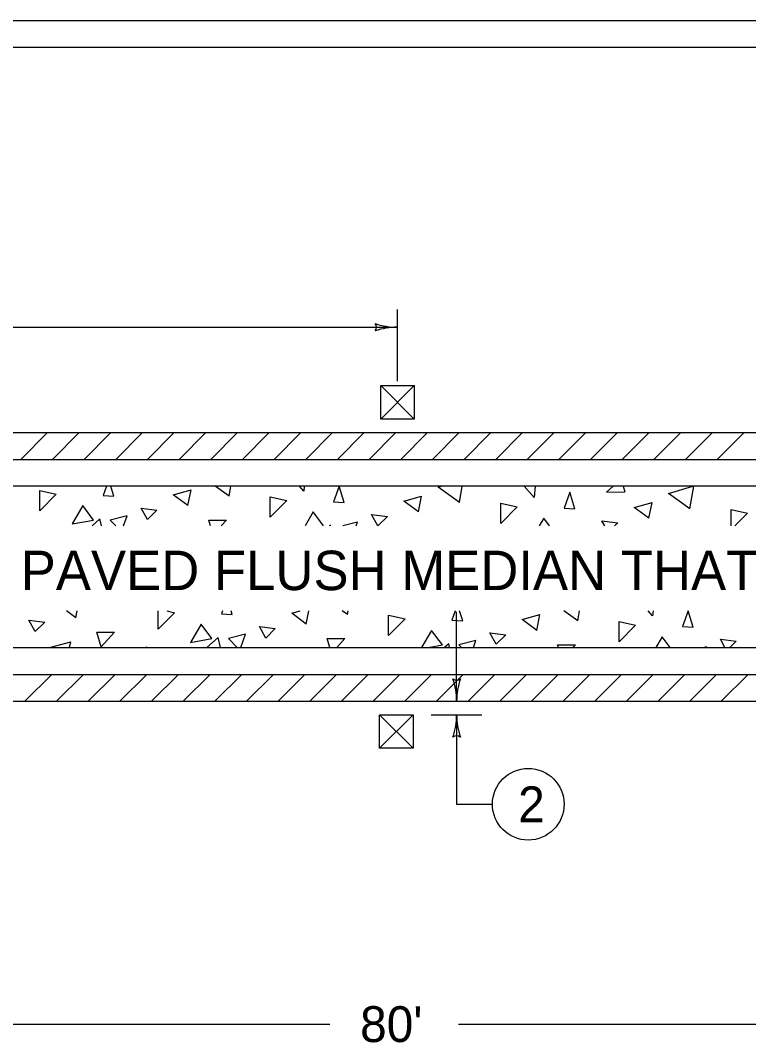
# Model space of a CAD drawing. Extents: x 1007 to 1035.5, y 1000.5 to 1021.5.
# Drawn here: x 1014.11 to 1018.18, y 1006.49 to 1012.19 of the extents above; entities that cross this region are included whole.
import ezdxf

# ---------------------------------------------------------------- set-up
doc = ezdxf.new("R2010")
doc.units = 0
doc.layers.add('Level 1', color=7, linetype='Continuous')

msp = doc.modelspace()

# ---------------------------------------------------------------- linework, layer by layer
at = {"layer": 'Level 1'}
for p, q in [((1016.218, 1010.1809), (1016.218, 1010.5809)), ((1014.032, 1010.4809), (1016.218, 1010.4809)), ((1016.1243, 1009.9684), (1016.1243, 1010.1559)), ((1016.1243, 1010.1559), (1016.3118, 1010.1559)), ((1016.1243, 1010.1559), (1016.3118, 1009.9684)), ((1016.3118, 1010.1559), (1016.1243, 1009.9684)), ((1016.3118, 1010.1559), (1016.3118, 1009.9684)), ((1016.3118, 1009.9684), (1016.1243, 1009.9684)), ((1014.1146, 1009.7434), (1014.2646, 1009.8934)), ((1014.2913, 1009.7434), (1014.4413, 1009.8934)), ((1014.4682, 1009.7434), (1014.6182, 1009.8934)), ((1014.6449, 1009.7434), (1014.7949, 1009.8934)), ((1014.8217, 1009.7434), (1014.9717, 1009.8934)), ((1014.9985, 1009.7434), (1015.1485, 1009.8934)), ((1015.1753, 1009.7434), (1015.3253, 1009.8934)), ((1015.352, 1009.7434), (1015.502, 1009.8934)), ((1015.5288, 1009.7434), (1015.6788, 1009.8934)), ((1015.7056, 1009.7434), (1015.8556, 1009.8934)), ((1015.8823, 1009.7434), (1016.0323, 1009.8934)), ((1016.0592, 1009.7434), (1016.2092, 1009.8934)), ((1016.2359, 1009.7434), (1016.3859, 1009.8934)), ((1016.4127, 1009.7434), (1016.5627, 1009.8934)), ((1016.5894, 1009.7434), (1016.7394, 1009.8934)), ((1016.7663, 1009.7434), (1016.9163, 1009.8934)), ((1016.943, 1009.7434), (1017.093, 1009.8934)), ((1017.1198, 1009.7434), (1017.2698, 1009.8934)), ((1017.2966, 1009.7434), (1017.4466, 1009.8934)), ((1017.4733, 1009.7434), (1017.6233, 1009.8934)), ((1017.6501, 1009.7434), (1017.8001, 1009.8934)), ((1017.8269, 1009.7434), (1017.9769, 1009.8934)), ((1018.0037, 1009.7434), (1018.1537, 1009.8934)), ((1034.7122, 1009.5934), (1007.7122, 1009.5934)), ((1014.5925, 1009.5934), (1014.5739, 1009.5419)), ((1014.634, 1009.5384), (1014.6171, 1009.5934)), ((1015.0477, 1009.4853), (1015.0653, 1009.5738)), ((1015.2775, 1009.5384), (1015.2867, 1009.5934)), ((1015.6947, 1009.5667), (1015.6701, 1009.5934)), ((1015.6966, 1009.5934), (1015.6947, 1009.5667)), ((1015.8921, 1009.5934), (1015.8608, 1009.5066)), ((1015.9209, 1009.503), (1015.8932, 1009.5934)), ((1016.5644, 1009.503), (1016.5795, 1009.5934)), ((1016.9816, 1009.5313), (1016.9245, 1009.5934)), ((1016.986, 1009.5934), (1016.9816, 1009.5313)), ((1017.3847, 1009.5596), (1017.4218, 1009.5934)), ((1017.4781, 1009.5934), (1017.4872, 1009.5632)), ((1017.8513, 1009.4677), (1017.8723, 1009.5934)), ((1014.2203, 1009.4571), (1014.3123, 1009.549)), ((1014.5739, 1009.5419), (1014.634, 1009.5384)), ((1016.3346, 1009.45), (1016.3523, 1009.5384)), ((1017.1796, 1009.5596), (1017.1478, 1009.4713)), ((1017.2079, 1009.4677), (1017.1796, 1009.5596)), ((1017.3847, 1009.5596), (1017.4872, 1009.5632)), ((1014.4608, 1009.4853), (1014.4007, 1009.3828)), ((1014.5209, 1009.4041), (1014.4608, 1009.4853)), ((1014.8214, 1009.4076), (1014.8744, 1009.4606)), ((1015.5073, 1009.4218), (1015.5993, 1009.5137)), ((1015.8608, 1009.5066), (1015.9209, 1009.503)), ((1016.7943, 1009.3863), (1016.8862, 1009.4783)), ((1017.1478, 1009.4713), (1017.2079, 1009.4677)), ((1017.6216, 1009.4147), (1017.6393, 1009.503)), ((1014.4007, 1009.3828), (1014.5209, 1009.4041)), ((1014.5563, 1009.4111), (1014.5123, 1009.372)), ((1014.5653, 1009.372), (1014.5563, 1009.4111)), ((1014.7083, 1009.4288), (1014.6128, 1009.4041)), ((1014.6128, 1009.4041), (1014.6448, 1009.372)), ((1014.6878, 1009.372), (1014.7083, 1009.4288)), ((1015.2341, 1009.372), (1015.2633, 1009.4041)), ((1015.7478, 1009.45), (1015.702, 1009.372)), ((1015.8053, 1009.372), (1015.7478, 1009.45)), ((1016.1083, 1009.3723), (1016.1613, 1009.4253)), ((1017.0347, 1009.4147), (1017.0097, 1009.372)), ((1017.0662, 1009.372), (1017.0347, 1009.4147)), ((1018.1022, 1009.372), (1018.1731, 1009.4429)), ((1015.8432, 1009.3758), (1015.8389, 1009.372)), ((1015.844, 1009.372), (1015.8432, 1009.3758)), ((1015.9952, 1009.3934), (1015.9126, 1009.372)), ((1015.9875, 1009.372), (1015.9952, 1009.3934)), ((1017.4304, 1009.372), (1017.4483, 1009.3899)), ((1014.4219, 1008.8596), (1014.4295, 1008.8977)), ((1015.2412, 1008.8977), (1015.2351, 1008.8808)), ((1015.2952, 1008.8773), (1015.2889, 1008.8977)), ((1015.7088, 1008.8243), (1015.7235, 1008.8977)), ((1015.9387, 1008.8773), (1015.9421, 1008.8977)), ((1016.5408, 1008.8977), (1016.522, 1008.8454)), ((1016.5483, 1008.3934), (1016.5483, 1008.8934)), ((1016.5821, 1008.8419), (1016.5649, 1008.8977)), ((1017.2256, 1008.8419), (1017.2348, 1008.8977)), ((1017.6428, 1008.8702), (1017.6174, 1008.8977)), ((1017.6448, 1008.8977), (1017.6428, 1008.8702)), ((1017.8404, 1008.8977), (1017.8089, 1008.8101)), ((1017.869, 1008.8065), (1017.841, 1008.8977)), ((1014.1956, 1008.7818), (1014.2487, 1008.8348)), ((1014.8815, 1008.7959), (1014.9734, 1008.8878)), ((1015.2351, 1008.8808), (1015.2952, 1008.8773)), ((1016.1684, 1008.7606), (1016.2603, 1008.8525)), ((1016.522, 1008.8454), (1016.5821, 1008.8419)), ((1016.9958, 1008.7888), (1017.0134, 1008.8773)), ((1014.5633, 1008.6969), (1014.6376, 1008.7783)), ((1015.1219, 1008.8243), (1015.0618, 1008.7217)), ((1015.182, 1008.7429), (1015.1219, 1008.8243)), ((1015.4826, 1008.7464), (1015.5356, 1008.7995)), ((1016.4088, 1008.7888), (1016.3529, 1008.6934)), ((1016.469, 1008.7076), (1016.4088, 1008.7888)), ((1017.4554, 1008.7253), (1017.5473, 1008.8172)), ((1017.8089, 1008.8101), (1017.869, 1008.8065)), ((1014.3873, 1008.6934), (1014.3936, 1008.7253)), ((1015.0618, 1008.7217), (1015.182, 1008.7429)), ((1015.2174, 1008.75), (1015.1538, 1008.6934)), ((1015.2304, 1008.6934), (1015.2174, 1008.75)), ((1015.3694, 1008.7677), (1015.2739, 1008.7429)), ((1015.2739, 1008.7429), (1015.3234, 1008.6934)), ((1015.3427, 1008.6934), (1015.3694, 1008.7677)), ((1015.8793, 1008.6934), (1015.9245, 1008.7429)), ((1016.6563, 1008.7323), (1016.5609, 1008.7076)), ((1016.6423, 1008.6934), (1016.6563, 1008.7323)), ((1016.7695, 1008.7111), (1016.8225, 1008.7641)), ((1017.6958, 1008.7535), (1017.6606, 1008.6934)), ((1017.7403, 1008.6934), (1017.6958, 1008.7535)), ((1018.0741, 1008.6934), (1018.1094, 1008.7288)), ((1007.7122, 1008.6934), (1034.7122, 1008.6934)), ((1014.8181, 1008.6934), (1014.8178, 1008.6969)), ((1016.3888, 1008.6934), (1016.469, 1008.7076)), ((1016.5043, 1008.7146), (1016.4805, 1008.6934)), ((1016.5092, 1008.6934), (1016.5043, 1008.7146)), ((1016.5609, 1008.7076), (1016.5751, 1008.6934)), ((1017.1985, 1008.6934), (1017.2114, 1008.7076)), ((1017.9433, 1008.6969), (1017.9298, 1008.6934)), ((1017.942, 1008.6934), (1017.9433, 1008.6969)), ((1014.1373, 1008.3934), (1014.2873, 1008.5434)), ((1014.3141, 1008.3934), (1014.4641, 1008.5434)), ((1014.4908, 1008.3934), (1014.6408, 1008.5434)), ((1014.6676, 1008.3934), (1014.8176, 1008.5434)), ((1014.8444, 1008.3934), (1014.9944, 1008.5434)), ((1015.0212, 1008.3934), (1015.1712, 1008.5434)), ((1015.1979, 1008.3934), (1015.3479, 1008.5434)), ((1015.3748, 1008.3934), (1015.5248, 1008.5434)), ((1015.5515, 1008.3934), (1015.7015, 1008.5434)), ((1015.7283, 1008.3934), (1015.8783, 1008.5434)), ((1015.9051, 1008.3934), (1016.0551, 1008.5434)), ((1016.0818, 1008.3934), (1016.2318, 1008.5434)), ((1016.2586, 1008.3934), (1016.4086, 1008.5434)), ((1016.4354, 1008.3934), (1016.5854, 1008.5434)), ((1016.6122, 1008.3934), (1016.7622, 1008.5434)), ((1016.7889, 1008.3934), (1016.9389, 1008.5434)), ((1016.9658, 1008.3934), (1017.1158, 1008.5434)), ((1017.1425, 1008.3934), (1017.2925, 1008.5434)), ((1017.3193, 1008.3934), (1017.4693, 1008.5434)), ((1017.496, 1008.3934), (1017.646, 1008.5434)), ((1017.6728, 1008.3934), (1017.8228, 1008.5434)), ((1017.8496, 1008.3934), (1017.9996, 1008.5434)), ((1018.0263, 1008.3934), (1018.1763, 1008.5434)), ((1016.1184, 1008.1309), (1016.1184, 1008.3184)), ((1016.1184, 1008.3184), (1016.3059, 1008.3184)), ((1016.1184, 1008.3184), (1016.3059, 1008.1309)), ((1016.3059, 1008.3184), (1016.1184, 1008.1309)), ((1016.3059, 1008.3184), (1016.3059, 1008.1309)), ((1016.4059, 1008.3184), (1016.6887, 1008.3184)), ((1016.5483, 1008.3184), (1016.5483, 1007.8184)), ((1016.3059, 1008.1309), (1016.1184, 1008.1309)), ((1016.5483, 1007.8184), (1016.7483, 1007.8184))]:
    msp.add_line(p, q, dxfattribs=at)
for points in [[(1007.7122, 1012.1934), (1034.7122, 1012.1934)], [(1007.7122, 1012.0434), (1034.7122, 1012.0434)], [(1007.7122, 1009.8934), (1034.7122, 1009.8934)], [(1007.7122, 1009.7434), (1034.7122, 1009.7434)], [(1015.0477, 1009.4853), (1014.9663, 1009.5455), (1015.0653, 1009.5738)], [(1015.2775, 1009.5384), (1015.1995, 1009.5934)], [(1016.5644, 1009.503), (1016.4443, 1009.5879), (1016.4626, 1009.5934)], [(1017.8513, 1009.4677), (1017.7312, 1009.5525), (1017.8673, 1009.5934)], [(1014.2203, 1009.4571), (1014.2203, 1009.5703), (1014.3123, 1009.549)], [(1015.5073, 1009.4218), (1015.5073, 1009.5348), (1015.5993, 1009.5137)], [(1016.3346, 1009.45), (1016.2533, 1009.5101), (1016.3523, 1009.5384)], [(1014.8214, 1009.4076), (1014.7861, 1009.4713), (1014.8744, 1009.4606)], [(1016.7943, 1009.3863), (1016.7943, 1009.4995), (1016.8862, 1009.4783)], [(1017.6216, 1009.4147), (1017.5403, 1009.4748), (1017.6393, 1009.503)], [(1018.0812, 1009.372), (1018.0812, 1009.4642), (1018.1731, 1009.4429)], [(1015.1741, 1009.372), (1015.1643, 1009.4041), (1015.2633, 1009.4041)], [(1016.1083, 1009.3723), (1016.073, 1009.4358), (1016.1613, 1009.4253)], [(1017.3758, 1009.372), (1017.3599, 1009.4005), (1017.4483, 1009.3899)], [(1014.4219, 1008.8596), (1014.3703, 1008.8977)], [(1014.8815, 1008.7959), (1014.8815, 1008.8977)], [(1014.9309, 1008.8977), (1014.9734, 1008.8878)], [(1015.7088, 1008.8243), (1015.6275, 1008.8843), (1015.6743, 1008.8977)], [(1015.9387, 1008.8773), (1015.9098, 1008.8977)], [(1017.2256, 1008.8419), (1017.1466, 1008.8977)], [(1014.1956, 1008.7818), (1014.1603, 1008.8454), (1014.2487, 1008.8348)], [(1016.1684, 1008.7606), (1016.1684, 1008.8738), (1016.2603, 1008.8525)], [(1016.9958, 1008.7888), (1016.9144, 1008.849), (1017.0134, 1008.8773)], [(1017.4554, 1008.7253), (1017.4554, 1008.8383), (1017.5473, 1008.8172)], [(1014.5633, 1008.6969), (1014.5386, 1008.7783), (1014.6376, 1008.7783)], [(1015.4826, 1008.7464), (1015.4472, 1008.8101), (1015.5356, 1008.7995)], [(1016.7695, 1008.7111), (1016.7342, 1008.7748), (1016.8225, 1008.7641)], [(1014.2751, 1008.6934), (1014.3936, 1008.7253)], [(1015.8406, 1008.6934), (1015.8255, 1008.7429), (1015.9245, 1008.7429)], [(1018.0466, 1008.6934), (1018.0211, 1008.7393), (1018.1094, 1008.7288)], [(1014.8118, 1008.6934), (1014.8178, 1008.6969)], [(1017.1168, 1008.6934), (1017.1124, 1008.7076), (1017.2114, 1008.7076)], [(1007.7122, 1008.5434), (1034.7122, 1008.5434)], [(1007.7122, 1008.3934), (1034.7122, 1008.3934)], [(1011.2122, 1006.5912), (1015.8407, 1006.5912)], [(1016.5588, 1006.5912), (1021.2122, 1006.5912)]]:
    msp.add_lwpolyline(points, dxfattribs=at)
msp.add_circle((1016.9483, 1007.8184), 0.2, dxfattribs=at)
for centre, radius, start, end in [((1016.0695, 1010.481), 0.0312, 318.7746, 40.8913), ((1016.218, 1010.8715), 0.3906, 251.3472, 269.9939), ((1016.218, 1010.0903), 0.3906, 90, 108.6688), ((1016.218, 1010.0903), 0.3906, 89.9878, 90), ((1016.5484, 1008.542), 0.0312, 228.7746, 310.8913), ((1016.1577, 1008.3934), 0.3906, 0, 18.6688), ((1016.939, 1008.3934), 0.3906, 161.3472, 179.9939), ((1016.1577, 1008.3934), 0.3906, 359.9878, 0), ((1016.1577, 1008.3184), 0.3906, 341.3472, 359.9939), ((1016.939, 1008.3184), 0.3906, 179.9878, 180), ((1016.939, 1008.3184), 0.3906, 180, 198.6688), ((1016.5483, 1008.1699), 0.0312, 48.7746, 130.8913)]:
    msp.add_arc(centre, radius, start, end, dxfattribs=at)

# ---------------------------------------------------------------- texts
for s, height, p in [('PAVED FLUSH MEDIAN THAT DOES NOT FUNCTION AS A TWO-WAY LEFT TURN LANE', 0.22, (1014.1139, 1009.0137)), ('2', 0.2, (1016.8917, 1007.7184)), ("80'", 0.2, (1016.009, 1006.4912))]:
    msp.add_text(s, height=height, dxfattribs=at).set_placement(p)

doc.saveas('drawing.dxf')
